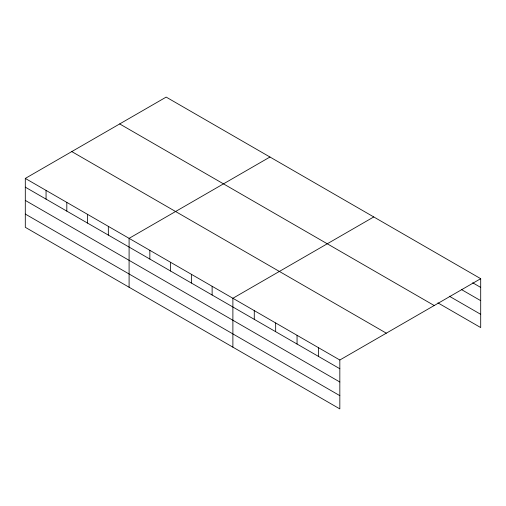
<?xml version="1.0" encoding="UTF-8"?>
<svg xmlns="http://www.w3.org/2000/svg" width="506" height="506" viewBox="0 0 506 506"><rect width="100%" height="100%" fill="white"/><g stroke="black" fill="none" stroke-linecap="round" stroke-linejoin="round"><path stroke-width="0.76" d="M339.83 381.998L339.83 360.013L25.3 178.422L25.3 227.314L339.83 408.905L339.83 381.998L25.3 200.408M437.924 302.879L480.7 327.578L480.7 278.686L166.17 97.095L25.3 178.422M269.964 157.018L129.093 238.351L129.093 287.244M373.763 216.941L232.886 298.274L232.886 347.167M339.83 360.013L480.7 278.686M472.68 282.778L480.7 287.408M461.32 289.476L480.7 300.665M449.284 296.187L480.7 314.321M119.682 123.932L434.211 305.523M71.789 151.585L386.318 333.176M25.3 187.15L339.83 368.741M25.3 214.063L339.83 395.654M318.438 347.666L318.438 356.395M297.054 335.32L297.054 344.042M275.662 322.973L275.662 331.696M254.278 310.621L254.278 319.349M212.128 286.288L212.128 295.017M191.369 274.303L191.369 283.031M170.611 262.317L170.611 271.045M149.852 250.337L149.852 259.059M108.335 226.365L108.335 235.088M87.576 214.38L87.576 223.108M66.817 202.394L66.817 211.122M46.059 190.408L46.059 199.136"/></g></svg>
